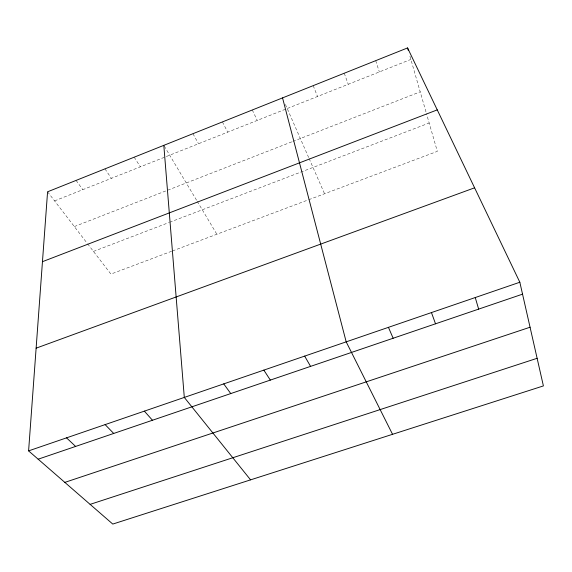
<?xml version="1.0" encoding="UTF-8"?>
<svg xmlns="http://www.w3.org/2000/svg" width="572" height="572" viewBox="0 0 572 572"><rect width="100%" height="100%" fill="white"/><g stroke="black" fill="none" stroke-linecap="round" stroke-linejoin="round"><path stroke-width="0.43" stroke-dasharray="2.86 2.15" d="M54.569 200.886L410.882 59.424M74.339 226.569L292.042 141.756M292.878 141.434L420.206 91.835M93.45 251.415L168.776 222.608M169.605 222.286L429.179 123.016M171.6 251.265L110.904 274.088L87.609 243.822M172.429 250.958L307.95 200M308.78 199.692L437.33 151.358L426.505 113.749M47.576 191.806L87.08 243.136M76.083 180.409L82.804 189.675M104.955 168.876L111.397 178.328M134.191 157.186L140.355 166.831M164.264 146.103L196.782 200.6M197.24 201.365L216.867 234.248M192.936 133.712L198.513 143.736M222.422 121.929L227.699 132.153M252.288 109.988L257.264 120.413M285.414 104.44L308.787 157.808M309.145 158.608L324.546 193.765M313.191 85.65L317.524 96.489M344.244 73.237L348.241 84.291M375.697 60.668L379.358 71.943M409.931 56.142L426.269 112.906"/><path stroke-width="0.86" d="M28.6 450.879L47.576 191.806L407.571 47.926L519.834 282.239L543.4 385.914L112.777 524.074L28.6 450.879L519.834 282.239M42.464 261.676L437.251 109.881M36.122 348.169L474.596 187.816M38.16 459.194L522.543 294.158M64.836 482.382L530.058 327.22M90.119 504.368L537.122 358.294M66.531 437.852L75.626 446.432M105.119 424.61L113.714 433.447M144.366 411.132L152.459 420.248M250.572 479.858L184.306 397.426L163.814 145.352M223.738 383.883L230.766 393.572M263.849 370.113L270.327 380.094M304.661 356.106L310.567 366.38M392.549 434.312L346.189 341.849L282.547 97.898M388.445 327.341L393.143 338.252M431.46 312.577L435.521 323.809M475.253 297.54L478.65 309.116M407.571 47.926L408.279 50.393"/></g></svg>
